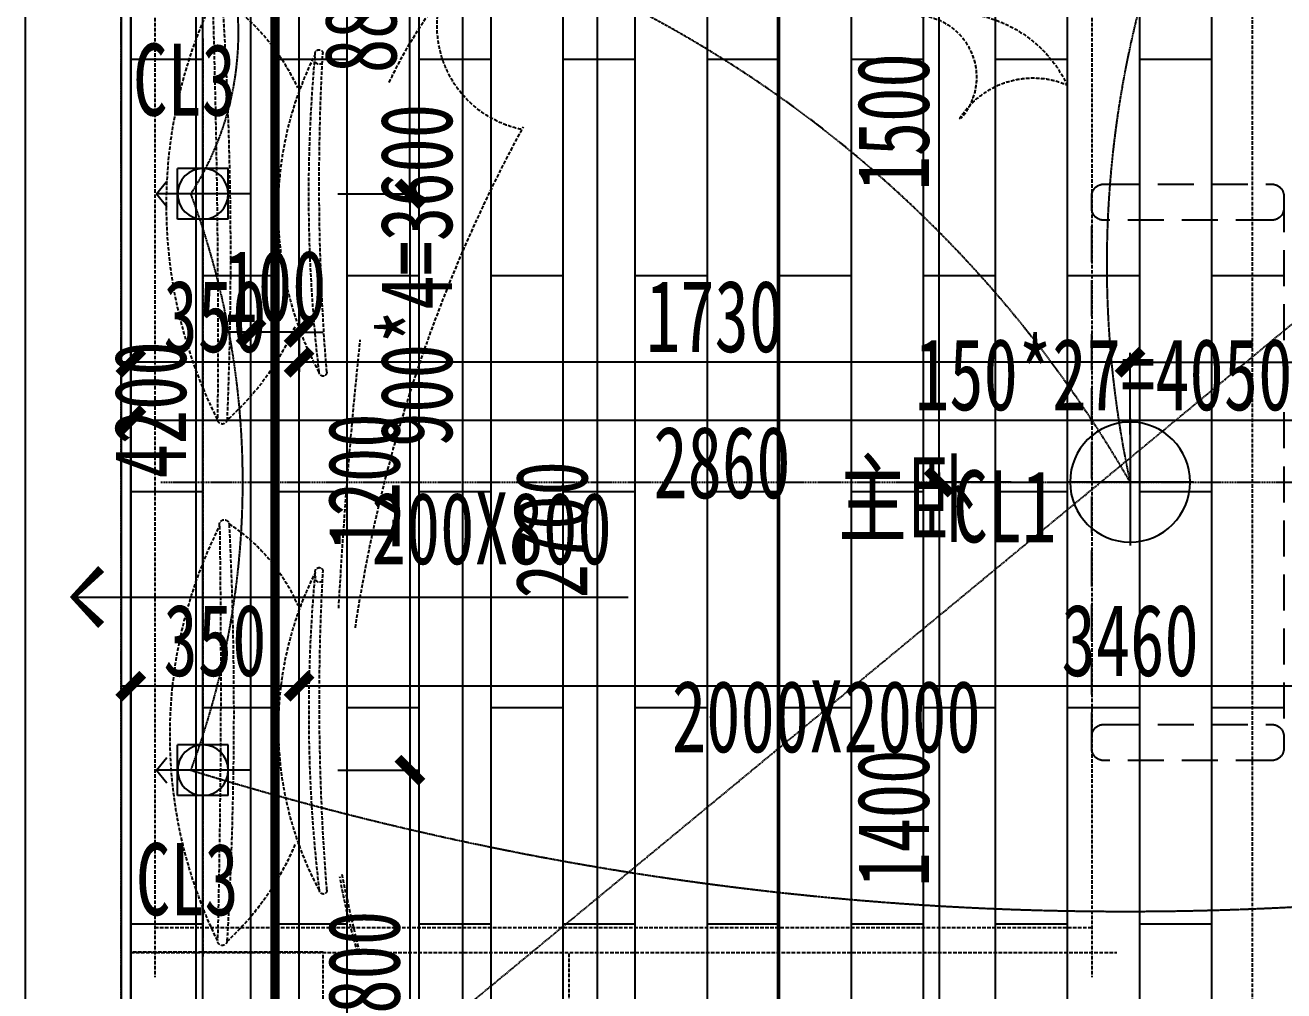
# Model space of a CAD drawing. Extents: x -255202 to 66368, y -6372500 to 603.
# Drawn here: x 58345 to 60965, y -3264197 to -3262186 of the extents above; entities that cross this region are included whole.
import ezdxf

# ---------------------------------------------------------------- set-up
doc = ezdxf.new("R2010")
doc.units = 0
doc.header["$LTSCALE"] = 10
doc.header["$MEASUREMENT"] = 0
for name, pattern in [('$0$DASH', [0.35, 0.25, -0.1]), ('__DASH', [0.35, 0.25, -0.1]), ('CONTINOUS', [0]), ('DASH', [0.35, 0.25, -0.1]), ('DOTE', [2.42, 2, -0.2, 0.02, -0.2]), ('HIDDEN', [0.375, 0.25, -0.125]), ('PHANTOM2', [31.75, 15.875, -3.175, 3.175, -3.175, 3.175, -3.175])]:
    doc.linetypes.add(name, pattern=pattern)
for name, color, linetype in [('A-TEXT（房间空间名称）', 67, 'Continuous'), ('A-WALL（砌体墙）', 7, 'Continuous'), ('A-墙体完成面', 15, 'Continuous'), ('D-地面材料', 250, 'Continuous'), ('DIM-地面材质放线', 149, 'Continuous'), ('DIM-插座定位', 146, 'Continuous'), ('DIM-灯具定位', 149, 'Continuous'), ('DIM_LEAD', 3, 'Continuous'), ('E-开关示意', 34, 'Continuous'), ('G-BEAM', 4, 'DASH'), ('G-BEAM_CON', 4, 'Continuous'), ('J-平面活动家具', 33, 'HIDDEN'), ('T-天花造型', 45, 'Continuous'), ('T-灯具_灯带', 13, 'Continuous'), ('T-灯具、灯带', 13, 'Continuous'), ('W-文字', 67, 'Continuous'), ('墙体定位图', 7, 'Continuous'), ('天花布置图', 7, 'Continuous')]:
    doc.layers.add(name, color=color, linetype=linetype)
doc.styles.add('arch', font='romans.shx', dxfattribs={"width": 0.75})
doc.styles.add('样式222', font='', dxfattribs={"width": 0.7})
doc.styles.add('细黑体', font='', dxfattribs={"width": 0.7})
doc.styles.get('样式222').set_extended_font_data('STXihei')
doc.styles.get('细黑体').set_extended_font_data('STXihei')
doc.dimstyles.new('DK-50', dxfattribs={"dimscale": 50, "dimtxt": 3, "dimasz": 1, "dimexe": 0.4, "dimexo": 0.4, "dimgap": 0.4, "dimtad": 1, "dimtoh": 1, "dimdec": 0, "dimrnd": 5, "dimdsep": 46, "dimtxsty": '样式222', "dimblk": 'ARCHTICK', "dimcen": 3, "dimdle": 0.4, "dimclrd": 149, "dimclre": 149, "dimclrt": 149, "dimadec": 0, "dimazin": 0, "dimtfac": 1, "dimtdec": 0, "dimtix": 1, "dimtmove": 2, "dimatfit": 3, "dimldrblk": 'ARCHTICK', "dimfxl": 3, "dimfxlon": 1, "dimtvp": 1, "dimtolj": 1, "dimtzin": 0, "dimarcsym": 0})
doc.dimstyles.new('TC-DIM', dxfattribs={"dimscale": 0, "dimtxt": 2.5, "dimasz": 1.2, "dimexe": 1.2, "dimexo": 0, "dimgap": 0.5, "dimtad": 1, "dimdec": 0, "dimlfac": -1, "dimzin": 9, "dimdsep": 46, "dimtxsty": 'arch', "dimblk1": 'ARCHTICK', "dimblk2": 'ARCHTICK', "dimsah": 1, "dimcen": 2, "dimdle": 1.2, "dimclrd": 67, "dimclre": 67, "dimclrt": 67, "dimadec": 0, "dimazin": 0, "dimtfac": 1, "dimtdec": 0, "dimtmove": 0, "dimatfit": 3, "dimldrblk": 'ARCHTICK', "dimfxl": 8, "dimtolj": 1, "dimtzin": 0, "dimarcsym": 0})

# ---------------------------------------------------------------- blocks, each defined once
blk = doc.blocks.new('_ArchTick')
at = {"color": 0, "linetype": 'ByBlock', "const_width": 0.4}
blk.add_lwpolyline([(-0.5, -0.5), (0.5, 0.5)], dxfattribs=at)
blk = doc.blocks.new('*D123')
at = {"layer": 'Defpoints', "color": 0, "transparency": 16777216}
for p in [(59205.1, -3261886), (59536.7, -3261886), (58679.1, -3264587)]:
    blk.add_point(p, dxfattribs=at)
at = {"layer": 'DIM-插座定位', "color": 149, "lineweight": -2, "transparency": 16777216}
for p, q in [((59536.7, -3264607), (59536.7, -3261866)), ((59386.7, -3261886), (59556.7, -3261886)), ((59386.7, -3264587), (59556.7, -3264587))]:
    blk.add_line(p, q, dxfattribs=at)
at = {"layer": 'DIM-插座定位', "color": 149, "lineweight": -2, "transparency": 16777216, "xscale": 50, "yscale": 50, "zscale": 50}
for p, rotation in [((59536.7, -3261886), 90), ((59536.7, -3264587), 270)]:
    blk.add_blockref('_ArchTick', p, dxfattribs=dict(at, rotation=rotation))
at = {"layer": 'DIM-插座定位', "color": 149, "transparency": 16777216, "insert": (59441.7, -3263236.5), "char_height": 150, "attachment_point": 5, "rotation": 90, "style": '样式222'}
blk.add_mtext('\\A1;2700', dxfattribs=at)
blk = doc.blocks.new('A$C7A0215CA')
at = {"layer": 'T-灯具_灯带', "color": 8, "ltscale": 0.005}
for p, q in [((2.2, 4.4), (2.2, 0)), ((0, 2.2), (4.4, 2.2))]:
    blk.add_line(p, q, dxfattribs=at)
at = {"layer": 'T-灯具_灯带', "color": 13, "linetype": 'ByBlock'}
blk.add_circle((2.2, 2.2), 2.083, dxfattribs=at)
blk = doc.blocks.new('A$C4A53062E')
at = {"layer": 'T-灯具、灯带', "color": 8, "ltscale": 0.005}
for p, q in [((96.8, 193.6), (96.8, 0)), ((193.6, 96.8), (171.6, 123.2)), ((0, 96.8), (193.6, 96.8)), ((193.6, 96.8), (171.6, 70.4))]:
    blk.add_line(p, q, dxfattribs=at)
at = {"layer": 'T-灯具、灯带', "color": 13, "linetype": 'ByBlock'}
for p, q in [((44, 149.6), (149.6, 149.6)), ((44, 44), (44, 149.6)), ((149.6, 44), (149.6, 149.6)), ((44, 44), (149.6, 44))]:
    blk.add_line(p, q, dxfattribs=at)
at = {"layer": 'T-灯具、灯带', "color": 13}
blk.add_circle((96.8, 96.8), 52.8, dxfattribs=at)
blk = doc.blocks.new('*D203')
at = {"layer": 'Defpoints', "color": 0, "linetype": 'ByBlock', "transparency": 16777216}
for p in [(60247.5, -3261637.2), (60513.8, -3261637.2), (60513.8, -3263137.2)]:
    blk.add_point(p, dxfattribs=at)
at = {"layer": 'DIM-灯具定位', "color": 149, "linetype": 'ByBlock', "lineweight": -2, "transparency": 16777216}
for p, q in [((60397.5, -3261637.2), (60227.5, -3261637.2)), ((60247.5, -3263157.2), (60247.5, -3261617.2)), ((60397.5, -3263137.2), (60227.5, -3263137.2))]:
    blk.add_line(p, q, dxfattribs=at)
at = {"layer": 'DIM-灯具定位', "color": 149, "linetype": 'ByBlock', "lineweight": -2, "transparency": 16777216, "xscale": 50, "yscale": 50, "zscale": 50}
for p, rotation in [((60247.5, -3261637.2), 90), ((60247.5, -3263137.2), 270)]:
    blk.add_blockref('_ArchTick', p, dxfattribs=dict(at, rotation=rotation))
at = {"layer": 'DIM-灯具定位', "color": 149, "linetype": 'ByBlock', "transparency": 16777216, "insert": (60152.5, -3262387.2), "char_height": 150, "attachment_point": 5, "rotation": 90, "style": '样式222'}
blk.add_mtext('\\A1;1500', dxfattribs=at)
blk = doc.blocks.new('*D204')
at = {"layer": 'Defpoints', "color": 0, "linetype": 'ByBlock', "transparency": 16777216}
for p in [(60513.8, -3263137.2), (60247.5, -3264537), (60513.8, -3264537)]:
    blk.add_point(p, dxfattribs=at)
at = {"layer": 'DIM-灯具定位', "color": 149, "linetype": 'ByBlock', "lineweight": -2, "transparency": 16777216}
for p, q in [((60247.5, -3263117.2), (60247.5, -3264557)), ((60397.5, -3263137.2), (60227.5, -3263137.2)), ((60397.5, -3264537), (60227.5, -3264537))]:
    blk.add_line(p, q, dxfattribs=at)
at = {"layer": 'DIM-灯具定位', "color": 149, "linetype": 'ByBlock', "lineweight": -2, "transparency": 16777216, "xscale": 50, "yscale": 50, "zscale": 50}
for p, rotation in [((60247.5, -3263137.2), 90), ((60247.5, -3264537), 270)]:
    blk.add_blockref('_ArchTick', p, dxfattribs=dict(at, rotation=rotation))
at = {"layer": 'DIM-灯具定位', "color": 149, "linetype": 'ByBlock', "transparency": 16777216, "insert": (60152.5, -3263837.1), "char_height": 150, "attachment_point": 5, "rotation": 90, "style": '样式222'}
blk.add_mtext('\\A1;1400', dxfattribs=at)
blk = doc.blocks.new('*D205')
at = {"layer": 'Defpoints', "color": 0, "linetype": 'ByBlock', "transparency": 16777216}
for p in [(58915.1, -3262766.3), (58915.1, -3262887.9), (60645.1, -3263215.9)]:
    blk.add_point(p, dxfattribs=at)
at = {"layer": 'DIM-灯具定位', "color": 149, "linetype": 'ByBlock', "lineweight": -2, "transparency": 16777216}
for p, q in [((58915.1, -3262786.3), (58915.1, -3262907.9)), ((60645.1, -3263037.9), (60645.1, -3262867.9)), ((60665.1, -3262887.9), (58895.1, -3262887.9))]:
    blk.add_line(p, q, dxfattribs=at)
at = {"layer": 'DIM-灯具定位', "color": 149, "linetype": 'ByBlock', "lineweight": -2, "transparency": 16777216, "xscale": 50, "yscale": 50, "zscale": 50, "rotation": 180}
blk.add_blockref('_ArchTick', (58915.1, -3262887.9), dxfattribs=at)
at = {"layer": 'DIM-灯具定位', "color": 149, "linetype": 'ByBlock', "lineweight": -2, "transparency": 16777216, "xscale": 50, "yscale": 50, "zscale": 50}
blk.add_blockref('_ArchTick', (60645.1, -3262887.9), dxfattribs=at)
at = {"layer": 'DIM-灯具定位', "color": 149, "linetype": 'ByBlock', "transparency": 16777216, "insert": (59780.1, -3262792.9), "char_height": 150, "attachment_point": 5, "style": '样式222'}
blk.add_mtext('\\A1;1730', dxfattribs=at)
blk = doc.blocks.new('*D206')
at = {"layer": 'Defpoints', "color": 0, "linetype": 'ByBlock', "transparency": 16777216}
for p in [(62375.1, -3262736.3), (62375.1, -3262887.9), (60645.1, -3263215.9)]:
    blk.add_point(p, dxfattribs=at)
at = {"layer": 'DIM-灯具定位', "color": 149, "linetype": 'ByBlock', "lineweight": -2, "transparency": 16777216}
for p, q in [((62375.1, -3262756.3), (62375.1, -3262907.9)), ((60645.1, -3263037.9), (60645.1, -3262867.9)), ((60625.1, -3262887.9), (62395.1, -3262887.9))]:
    blk.add_line(p, q, dxfattribs=at)
at = {"layer": 'DIM-灯具定位', "color": 149, "linetype": 'ByBlock', "lineweight": -2, "transparency": 16777216, "xscale": 50, "yscale": 50, "zscale": 50, "rotation": 180}
blk.add_blockref('_ArchTick', (60645.1, -3262887.9), dxfattribs=at)
at = {"layer": 'DIM-灯具定位', "color": 149, "linetype": 'ByBlock', "lineweight": -2, "transparency": 16777216, "xscale": 50, "yscale": 50, "zscale": 50}
blk.add_blockref('_ArchTick', (62375.1, -3262887.9), dxfattribs=at)
at = {"layer": 'DIM-灯具定位', "color": 149, "linetype": 'ByBlock', "transparency": 16777216, "insert": (61510.1, -3262792.9), "char_height": 150, "attachment_point": 5, "style": '样式222'}
blk.add_mtext('\\A1;1730', dxfattribs=at)
blk = doc.blocks.new('A$C7FDA3466')
at = {"layer": 'J-平面活动家具', "linetype": '$0$DASH', "ltscale": 3}
for p, q in [((47.6, 2866.9), (47.6, 262.1)), ((381.8, 2651.3), (381.8, 548.7)), ((2331.8, 2651.3), (2331.8, 548.7)), ((433.1, 2600), (433.1, 548.7)), ((2381.8, 2600), (2381.8, 600)), ((381.8, 651.3), (2331.8, 651.3)), ((2381.8, 600), (329.7, 600)), ((1469.4, 286.2), (1469.4, 600))]:
    blk.add_line(p, q, dxfattribs=at)
blk.add_lwpolyline([(2381.8, 0), (1981.8, 0), (1981.8, 601), (2381.8, 601)], close=True, dxfattribs=at)
for centre, radius, start, end in [((1523.9, 2530), 220.5, 281.8739, 18.9016), ((896, 1958.9), 1050.9, 25.5372, 37.6914), ((2445.5, 2212.4), 451.8, 124.1387, 155.3431), ((10425.5, 2051.5), 8250.9, 176.28482, 182.36832), ((24920.4, 1878.4), 22719.6, 178.22481, 180.42324), ((1316, 2156.9), 991.6, 333.2493, 25.3987), ((670.3, 2294.6), 262.4, 75.5525, 154.6983), ((751.3, 2422.7), 129.7, 103.5613, 221.455), ((-2934.5, 2201.4), 4924.2, 355.4227, 3.1567), ((1990.3, 2471.9), 8.11, 342.0618, 175.082), ((-1179.1, 2178.4), 3190.4, 353.3407, 5.2331), ((1357.9, 2146.8), 716.9, 331.8317, 26.742), ((1990.1, 2457.4), 7.9, 209.4636, 31.0325), ((503.6, 2241.1), 180.1, 31.7311, 113.0467), ((-1229.4, 802.1), 3179.5, 8.5782, 28.5042), ((2543.6, 2119.6), 547.5, 203.2843, 228.3337), ((-9555.6, 673.4), 11522.8, 3.20167, 5.98969), ((1981.9, 1808.3), 7.9, 179.1035, 0.6724), ((2191.5, 1710.4), 9.88, 179.1035, 0.6724), ((2187.4, 1491.3), 10.1, 342.0618, 175.082), ((2382.6, 1174.8), 378.2, 122.8738, 157.0023), ((10261.1, 1099.2), 8093.3, 177.21658, 183.35904), ((24478.2, 1169.2), 22283.4, 179.17972, 181.39956), ((1326.7, 1052.1), 973.5, 333.9698, 26.6095), ((-2934.9, 1123), 4924.2, 355.4227, 3.1567), ((1989.9, 1393.5), 8.11, 342.0618, 175.082), ((-1179.5, 1100), 3190.4, 353.3407, 5.2331), ((1357.4, 1068.4), 716.9, 331.8317, 26.742), ((1989.7, 1379), 7.9, 209.4636, 31.0325), ((2571.7, 1046.9), 575.9, 202.6837, 227.1044), ((-1355.4, 1428.1), 3363.9, 345.7743, 348.6063), ((250.8, 1072.8), 1725.1, 344.1436, 349.4796), ((1981.5, 729.9), 7.9, 179.1035, 0.6724), ((2191.5, 624.8), 9.88, 179.1035, 0.6724)]:
    blk.add_arc(centre, radius, start, end, dxfattribs=at)
blk = doc.blocks.new('A$C46EB32C2')
at = {"layer": 'J-平面活动家具', "ltscale": 30}
blk.add_lwpolyline([(1200, 375, 0.414214), (1175, 400), (25, 400, 0.414214), (0, 375), (0, 25, 0.414214), (25, 0), (1175, 0, 0.414214), (1200, 25)], format="xyb", close=True, dxfattribs=at)
for points in [[(50, 0, 0.414214), (75, 25), (75, 375, 0.414214), (50, 400)], [(1150, 400, 0.414214), (1125, 375), (1125, 25, 0.414214), (1150, 0)]]:
    blk.add_lwpolyline(points, format="xyb", dxfattribs=at)
blk = doc.blocks.new('z')
at = {"color": 67}
blk.add_line((0, 0), (-1, 0), dxfattribs=at)
blk.add_lwpolyline([(-0.972, 0.974, 0.299, 0.174, 0), (0, 0, 0.174, 0.299, 0), (-0.972, -0.974, 0.299, 0.299, 0)], format="xyseb", dxfattribs=at)
blk = doc.blocks.new('*D362')
at = {"layer": 'Defpoints', "color": 0, "transparency": 16777216}
for p in [(58565.1, -3262766.3), (58915.1, -3262766.3), (58565.1, -3262887.9)]:
    blk.add_point(p, dxfattribs=at)
at = {"layer": 'DIM-灯具定位', "color": 149, "lineweight": -2, "transparency": 16777216}
for p, q in [((58565.1, -3262786.3), (58565.1, -3262907.9)), ((58915.1, -3262786.3), (58915.1, -3262907.9)), ((58935.1, -3262887.9), (58545.1, -3262887.9))]:
    blk.add_line(p, q, dxfattribs=at)
at = {"layer": 'DIM-灯具定位', "color": 149, "lineweight": -2, "transparency": 16777216, "xscale": 50, "yscale": 50, "zscale": 50, "rotation": 180}
blk.add_blockref('_ArchTick', (58565.1, -3262887.9), dxfattribs=at)
at = {"layer": 'DIM-灯具定位', "color": 149, "lineweight": -2, "transparency": 16777216, "xscale": 50, "yscale": 50, "zscale": 50}
blk.add_blockref('_ArchTick', (58915.1, -3262887.9), dxfattribs=at)
at = {"layer": 'DIM-灯具定位', "color": 149, "transparency": 16777216, "insert": (58740.1, -3262792.9), "char_height": 150, "attachment_point": 5, "style": '样式222'}
blk.add_mtext('\\A1;350', dxfattribs=at)
blk = doc.blocks.new('*D411')
at = {"layer": 'Defpoints', "color": 0, "linetype": 'ByBlock', "transparency": 16777216}
for p in [(58911.3, -3262537.2), (58911.3, -3263737.2), (59145.9, -3263737.2)]:
    blk.add_point(p, dxfattribs=at)
at = {"layer": 'DIM-灯具定位', "color": 149, "linetype": 'ByBlock', "lineweight": -2, "transparency": 16777216}
for p, q in [((59145.9, -3262517.2), (59145.9, -3263757.2)), ((58995.9, -3262537.2), (59165.9, -3262537.2)), ((58995.9, -3263737.2), (59165.9, -3263737.2))]:
    blk.add_line(p, q, dxfattribs=at)
at = {"layer": 'DIM-灯具定位', "color": 149, "linetype": 'ByBlock', "lineweight": -2, "transparency": 16777216, "xscale": 50, "yscale": 50, "zscale": 50}
for p, rotation in [((59145.9, -3262537.2), 90), ((59145.9, -3263737.2), 270)]:
    blk.add_blockref('_ArchTick', p, dxfattribs=dict(at, rotation=rotation))
at = {"layer": 'DIM-灯具定位', "color": 149, "linetype": 'ByBlock', "transparency": 16777216, "insert": (59050.9, -3263137.2), "char_height": 150, "attachment_point": 5, "rotation": 90, "style": '样式222'}
blk.add_mtext('\\A1;1200', dxfattribs=at)
blk = doc.blocks.new('*D412')
at = {"layer": 'Defpoints', "color": 0, "linetype": 'ByBlock', "transparency": 16777216}
for p in [(58911.3, -3263737.2), (59035, -3264537), (59145.9, -3264537)]:
    blk.add_point(p, dxfattribs=at)
at = {"layer": 'DIM-灯具定位', "color": 149, "linetype": 'ByBlock', "lineweight": -2, "transparency": 16777216}
for p, q in [((59145.9, -3263717.2), (59145.9, -3264557)), ((58995.9, -3263737.2), (59165.9, -3263737.2)), ((59055, -3264537), (59165.9, -3264537))]:
    blk.add_line(p, q, dxfattribs=at)
at = {"layer": 'DIM-灯具定位', "color": 149, "linetype": 'ByBlock', "lineweight": -2, "transparency": 16777216, "xscale": 50, "yscale": 50, "zscale": 50}
for p, rotation in [((59145.9, -3263737.2), 90), ((59145.9, -3264537), 270)]:
    blk.add_blockref('_ArchTick', p, dxfattribs=dict(at, rotation=rotation))
at = {"layer": 'DIM-灯具定位', "color": 149, "linetype": 'ByBlock', "transparency": 16777216, "insert": (59050.9, -3264137.1), "char_height": 150, "attachment_point": 5, "rotation": 90, "style": '样式222'}
blk.add_mtext('\\A1;800', dxfattribs=at)
blk = doc.blocks.new('*D413')
at = {"layer": 'Defpoints', "color": 0, "linetype": 'ByBlock', "transparency": 16777216}
for p in [(59035, -3261657.2), (59145.9, -3261657.2), (58911.3, -3262537.2)]:
    blk.add_point(p, dxfattribs=at)
at = {"layer": 'DIM-灯具定位', "color": 149, "linetype": 'ByBlock', "lineweight": -2, "transparency": 16777216}
for p, q in [((59145.9, -3262557.2), (59145.9, -3261637.2)), ((59055, -3261657.2), (59165.9, -3261657.2)), ((58995.9, -3262537.2), (59165.9, -3262537.2))]:
    blk.add_line(p, q, dxfattribs=at)
at = {"layer": 'DIM-灯具定位', "color": 149, "linetype": 'ByBlock', "lineweight": -2, "transparency": 16777216, "xscale": 50, "yscale": 50, "zscale": 50}
for p, rotation in [((59145.9, -3261657.2), 90), ((59145.9, -3262537.2), 270)]:
    blk.add_blockref('_ArchTick', p, dxfattribs=dict(at, rotation=rotation))
at = {"layer": 'DIM-灯具定位', "color": 149, "linetype": 'ByBlock', "transparency": 16777216, "insert": (59044, -3262178.5), "char_height": 150, "attachment_point": 5, "rotation": 90, "style": '样式222'}
blk.add_mtext('\\A1;880', dxfattribs=at)
blk = doc.blocks.new('*D525')
at = {"layer": 'Defpoints', "color": 0, "transparency": 16777216}
for p in [(58565.1, -3262911), (62615.1, -3262911), (58565.1, -3263009)]:
    blk.add_point(p, dxfattribs=at)
at = {"layer": 'DIM-地面材质放线', "color": 149, "lineweight": -2, "transparency": 16777216}
for p, q in [((58565.1, -3262931), (58565.1, -3263029)), ((62615.1, -3262931), (62615.1, -3263029)), ((62635.1, -3263009), (58545.1, -3263009))]:
    blk.add_line(p, q, dxfattribs=at)
at = {"layer": 'DIM-地面材质放线', "color": 149, "lineweight": -2, "transparency": 16777216, "xscale": 50, "yscale": 50, "zscale": 50, "rotation": 180}
blk.add_blockref('_ArchTick', (58565.1, -3263009), dxfattribs=at)
at = {"layer": 'DIM-地面材质放线', "color": 149, "lineweight": -2, "transparency": 16777216, "xscale": 50, "yscale": 50, "zscale": 50}
blk.add_blockref('_ArchTick', (62615.1, -3263009), dxfattribs=at)
at = {"layer": 'DIM-地面材质放线', "color": 149, "transparency": 16777216, "insert": (60590.1, -3262914), "char_height": 150, "attachment_point": 5, "style": '样式222'}
blk.add_mtext('\\A1;150*27=4050', dxfattribs=at)
blk = doc.blocks.new('*D527')
at = {"layer": 'Defpoints', "color": 0, "transparency": 16777216}
for p in [(59502.1, -3260907.1), (59255.1, -3264506.9), (59502.1, -3264506.9)]:
    blk.add_point(p, dxfattribs=at)
at = {"layer": 'DIM-地面材质放线', "color": 149, "lineweight": -2, "transparency": 16777216}
for p, q in [((59255.1, -3260887.1), (59255.1, -3264526.9)), ((59405.1, -3260907.1), (59235.1, -3260907.1)), ((59405.1, -3264506.9), (59235.1, -3264506.9))]:
    blk.add_line(p, q, dxfattribs=at)
at = {"layer": 'DIM-地面材质放线', "color": 149, "lineweight": -2, "transparency": 16777216, "xscale": 50, "yscale": 50, "zscale": 50}
for p, rotation in [((59255.1, -3260907.1), 90), ((59255.1, -3264506.9), 270)]:
    blk.add_blockref('_ArchTick', p, dxfattribs=dict(at, rotation=rotation))
at = {"layer": 'DIM-地面材质放线', "color": 149, "transparency": 16777216, "insert": (59160.1, -3262707), "char_height": 150, "attachment_point": 5, "rotation": 90, "style": '样式222'}
blk.add_mtext('\\A1;900*4=3600', dxfattribs=at)
blk = doc.blocks.new('*D685')
at = {"layer": 'Defpoints', "color": 0, "transparency": 16777216}
for p in [(59145.1, 0), (59145.1, 0), (62145.1, -3265087)]:
    blk.add_point(p, dxfattribs=at)
at = {"layer": '墙体定位图', "color": 149, "lineweight": -2, "transparency": 16777216}
for p, q in [((62165.1, 0), (59125.1, 0)), ((59145.1, 0), (59145.1, 20)), ((62145.1, -150), (62145.1, 20))]:
    blk.add_line(p, q, dxfattribs=at)
at = {"layer": '墙体定位图', "color": 149, "lineweight": -2, "transparency": 16777216, "xscale": 50, "yscale": 50, "zscale": 50, "rotation": 180}
blk.add_blockref('_ArchTick', (59145.1, 0), dxfattribs=at)
at = {"layer": '墙体定位图', "color": 149, "lineweight": -2, "transparency": 16777216, "xscale": 50, "yscale": 50, "zscale": 50}
blk.add_blockref('_ArchTick', (62145.1, 0), dxfattribs=at)
at = {"layer": '墙体定位图', "color": 149, "transparency": 16777216, "insert": (60645.1, 95), "char_height": 150, "attachment_point": 5, "style": '样式222'}
blk.add_mtext('\\A1;3000', dxfattribs=at)
blk = doc.blocks.new('*D686')
at = {"layer": 'Defpoints', "color": 0, "transparency": 16777216}
for p in [(58545.1, 0), (59145.1, 0), (58545.1, -3265087)]:
    blk.add_point(p, dxfattribs=at)
at = {"layer": '墙体定位图', "color": 149, "lineweight": -2, "transparency": 16777216}
for p, q in [((59165.1, 0), (58525.1, 0)), ((58545.1, -150), (58545.1, 20)), ((59145.1, 0), (59145.1, 20))]:
    blk.add_line(p, q, dxfattribs=at)
at = {"layer": '墙体定位图', "color": 149, "lineweight": -2, "transparency": 16777216, "xscale": 50, "yscale": 50, "zscale": 50, "rotation": 180}
blk.add_blockref('_ArchTick', (58545.1, 0), dxfattribs=at)
at = {"layer": '墙体定位图', "color": 149, "lineweight": -2, "transparency": 16777216, "xscale": 50, "yscale": 50, "zscale": 50}
blk.add_blockref('_ArchTick', (59145.1, 0), dxfattribs=at)
at = {"layer": '墙体定位图', "color": 149, "transparency": 16777216, "insert": (58845.1, 95), "char_height": 150, "attachment_point": 5, "style": '样式222'}
blk.add_mtext('\\A1;600', dxfattribs=at)
blk = doc.blocks.new('*D687')
at = {"layer": 'Defpoints', "color": 0, "transparency": 16777216}
for p in [(58545.1, -3260887), (58701.2, -3260887), (58545.1, -3265087)]:
    blk.add_point(p, dxfattribs=at)
at = {"layer": '墙体定位图', "color": 149, "lineweight": -2, "transparency": 16777216}
for p, q in [((58701.2, -3265107), (58701.2, -3260867)), ((58565.1, -3260887), (58721.2, -3260887)), ((58565.1, -3265087), (58721.2, -3265087))]:
    blk.add_line(p, q, dxfattribs=at)
at = {"layer": '墙体定位图', "color": 149, "lineweight": -2, "transparency": 16777216, "xscale": 50, "yscale": 50, "zscale": 50}
for p, rotation in [((58701.2, -3260887), 90), ((58701.2, -3265087), 270)]:
    blk.add_blockref('_ArchTick', p, dxfattribs=dict(at, rotation=rotation))
at = {"layer": '墙体定位图', "color": 149, "transparency": 16777216, "insert": (58606.2, -3262987), "char_height": 150, "attachment_point": 5, "rotation": 90, "style": '样式222'}
blk.add_mtext('\\A1;4200', dxfattribs=at)
blk = doc.blocks.new('*D893')
at = {"layer": 'Defpoints', "color": 0, "transparency": 16777216}
for p in [(62375.1, -3263451.1), (58915.1, -3263562.4), (58915.1, -3263562.4)]:
    blk.add_point(p, dxfattribs=at)
at = {"layer": '天花布置图', "color": 149, "lineweight": -2, "transparency": 16777216}
for p, q in [((62375.1, -3263471.1), (62375.1, -3263582.4)), ((58915.1, -3263562.4), (58915.1, -3263542.4)), ((62395.1, -3263562.4), (58895.1, -3263562.4))]:
    blk.add_line(p, q, dxfattribs=at)
at = {"layer": '天花布置图', "color": 149, "lineweight": -2, "transparency": 16777216, "xscale": 50, "yscale": 50, "zscale": 50, "rotation": 180}
blk.add_blockref('_ArchTick', (58915.1, -3263562.4), dxfattribs=at)
at = {"layer": '天花布置图', "color": 149, "lineweight": -2, "transparency": 16777216, "xscale": 50, "yscale": 50, "zscale": 50}
blk.add_blockref('_ArchTick', (62375.1, -3263562.4), dxfattribs=at)
at = {"layer": '天花布置图', "color": 149, "transparency": 16777216, "insert": (60645.1, -3263467.4), "char_height": 150, "attachment_point": 5, "style": '样式222'}
blk.add_mtext('\\A1;3460', dxfattribs=at)
blk = doc.blocks.new('*D894')
at = {"layer": 'Defpoints', "color": 0, "transparency": 16777216}
for p in [(58565.1, -3263562.4), (58565.1, -3263562.4), (58915.1, -3263562.4)]:
    blk.add_point(p, dxfattribs=at)
at = {"layer": '天花布置图', "color": 149, "lineweight": -2, "transparency": 16777216}
for p, q in [((58915.1, -3263562.4), (58915.1, -3263542.4)), ((58935.1, -3263562.4), (58545.1, -3263562.4)), ((58565.1, -3263562.4), (58565.1, -3263582.4))]:
    blk.add_line(p, q, dxfattribs=at)
at = {"layer": '天花布置图', "color": 149, "lineweight": -2, "transparency": 16777216, "xscale": 50, "yscale": 50, "zscale": 50, "rotation": 180}
blk.add_blockref('_ArchTick', (58565.1, -3263562.4), dxfattribs=at)
at = {"layer": '天花布置图', "color": 149, "lineweight": -2, "transparency": 16777216, "xscale": 50, "yscale": 50, "zscale": 50}
blk.add_blockref('_ArchTick', (58915.1, -3263562.4), dxfattribs=at)
at = {"layer": '天花布置图', "color": 149, "transparency": 16777216, "insert": (58740.1, -3263467.4), "char_height": 150, "attachment_point": 5, "style": '样式222'}
blk.add_mtext('\\A1;350', dxfattribs=at)
blk = doc.blocks.new('*D897')
at = {"layer": 'Defpoints', "color": 0, "transparency": 16777216}
for p in [(59613.1, -3261657.2), (59911.5, -3261657.2), (59783.6, -3264517)]:
    blk.add_point(p, dxfattribs=at)
at = {"layer": '天花布置图', "color": 149, "lineweight": -2, "transparency": 16777216}
for p, q in [((59911.5, -3264537), (59911.5, -3261637.2)), ((59761.5, -3261657.2), (59931.5, -3261657.2)), ((59803.6, -3264517), (59931.5, -3264517))]:
    blk.add_line(p, q, dxfattribs=at)
at = {"layer": '天花布置图', "color": 149, "lineweight": -2, "transparency": 16777216, "xscale": 50, "yscale": 50, "zscale": 50}
for p, rotation in [((59911.5, -3261657.2), 90), ((59911.5, -3264517), 270)]:
    blk.add_blockref('_ArchTick', p, dxfattribs=dict(at, rotation=rotation))
at = {"layer": '天花布置图', "color": 149, "transparency": 16777216, "insert": (59795.4, -3263097.1), "char_height": 150, "attachment_point": 5, "style": '样式222'}
blk.add_mtext('\\A1;2860', dxfattribs=at)
blk = doc.blocks.new('*D987')
at = {"layer": 'Defpoints', "color": 0, "transparency": 16777216}
for p in [(58815.1, -3262825.3), (58815.1, -3262940.1), (58915.1, -3262940.1)]:
    blk.add_point(p, dxfattribs=at)
at = {"layer": '天花布置图', "color": 149, "lineweight": -2, "transparency": 16777216}
for p, q in [((58815.1, -3262920.1), (58815.1, -3262805.3)), ((58915.1, -3262920.1), (58915.1, -3262805.3)), ((58815.1, -3262825.3), (58765.1, -3262825.3)), ((58915.1, -3262825.3), (58815.1, -3262825.3)), ((58915.1, -3262825.3), (58965.1, -3262825.3))]:
    blk.add_line(p, q, dxfattribs=at)
at = {"layer": '天花布置图', "color": 149, "lineweight": -2, "transparency": 16777216, "xscale": 50, "yscale": 50, "zscale": 50}
blk.add_blockref('_ArchTick', (58815.1, -3262825.3), dxfattribs=at)
at = {"layer": '天花布置图', "color": 149, "lineweight": -2, "transparency": 16777216, "xscale": 50, "yscale": 50, "zscale": 50, "rotation": 180}
blk.add_blockref('_ArchTick', (58915.1, -3262825.3), dxfattribs=at)
at = {"layer": '天花布置图', "color": 149, "transparency": 16777216, "insert": (58865.1, -3262730.3), "char_height": 150, "attachment_point": 5, "style": '样式222'}
blk.add_mtext('\\A1;100', dxfattribs=at)
blk = doc.blocks.new('*D994')
at = {"layer": 'Defpoints', "color": 0, "transparency": 16777216}
for p in [(58565.1, -3262116.8), (58565.1, -3262213.7), (58715.1, -3262213.7)]:
    blk.add_point(p, dxfattribs=at)
at = {"layer": 'DIM-灯具定位', "color": 149, "lineweight": -2, "transparency": 16777216}
for p, q in [((58565.1, -3262193.7), (58565.1, -3262096.8)), ((58715.1, -3262193.7), (58715.1, -3262096.8)), ((58735.1, -3262116.8), (58545.1, -3262116.8))]:
    blk.add_line(p, q, dxfattribs=at)
at = {"layer": 'DIM-灯具定位', "color": 149, "lineweight": -2, "transparency": 16777216, "xscale": 50, "yscale": 50, "zscale": 50}
for p, rotation in [((58565.1, -3262116.8), 179.9999999903951), ((58715.1, -3262116.8), 359.999999990395)]:
    blk.add_blockref('_ArchTick', p, dxfattribs=dict(at, rotation=rotation))
at = {"layer": 'DIM-灯具定位', "color": 149, "transparency": 16777216, "insert": (58676.5, -3262020), "char_height": 150, "attachment_point": 5, "rotation": 360, "style": '样式222'}
blk.add_mtext('\\A1;150', dxfattribs=at)
blk = doc.blocks.new('fgdgdgd')
at = {"layer": 'G-BEAM'}
blk.add_line((161852.6, 59224.8), (161852.6, 63414.8), dxfattribs=at)
at = {"layer": 'W-文字', "style": '细黑体', "width": 0.7}
blk.add_text('200X800', height=150, dxfattribs=at).set_placement((162373.5, 61003.6))
at = {"layer": 'W-文字'}
blk.add_leader([(161752.6, 60935.3), (162908, 60935.3)], dimstyle='TC-DIM', override={"dimscale": 50, "dimtad": 0, "dimldrblk": 'z'}, dxfattribs=at)

msp = doc.modelspace()

# ---------------------------------------------------------------- linework, layer by layer
at = {"layer": 'A-WALL（砌体墙）'}
for p, q in [((58345.1, -3260687), (58345.1, -3265287)), ((58345.1, -3260887), (58345.1, -3265087)), ((58545.1, -3260887), (58545.1, -3265087)), ((58545.1, -3260887), (58545.1, -3265287))]:
    msp.add_line(p, q, dxfattribs=at)
at = {"layer": 'A-墙体完成面'}
msp.add_lwpolyline([(61545.1, -3260907.3), (58565.1, -3260906.9), (58565.1, -3265067), (59145.1, -3265067)], dxfattribs=at)
at = {"layer": 'D-地面材料'}
for p, q in [((58565.1, -3262256.9), (58565.1, -3261356.9)), ((58715.1, -3262256.9), (58715.1, -3261356.9)), ((58865.1, -3262256.9), (58865.1, -3261356.9)), ((59015.1, -3262256.9), (59015.1, -3261356.9)), ((59165.1, -3262256.9), (59165.1, -3261356.9)), ((59315.1, -3262256.9), (59315.1, -3261356.9)), ((59465.1, -3262256.9), (59465.1, -3261356.9)), ((59615.1, -3262256.9), (59615.1, -3261356.9)), ((59765.1, -3262256.9), (59765.1, -3261356.9)), ((59915.1, -3262256.9), (59915.1, -3261356.9)), ((60065.1, -3262256.9), (60065.1, -3261356.9)), ((60215.1, -3262256.9), (60215.1, -3261356.9)), ((60365.1, -3262256.9), (60365.1, -3261356.9)), ((60515.1, -3262256.9), (60515.1, -3261356.9)), ((60665.1, -3262256.9), (60665.1, -3261356.9)), ((60815.1, -3262256.9), (60815.1, -3261356.9)), ((58565.1, -3262706.9), (58565.1, -3261806.9)), ((58715.1, -3262706.9), (58715.1, -3261806.9)), ((58865.1, -3262706.9), (58865.1, -3261806.9)), ((59015.1, -3262706.9), (59015.1, -3261806.9)), ((59165.1, -3262706.9), (59165.1, -3261806.9)), ((59315.1, -3262706.9), (59315.1, -3261806.9)), ((59465.1, -3262706.9), (59465.1, -3261806.9)), ((59615.1, -3262706.9), (59615.1, -3261806.9)), ((59765.1, -3262706.9), (59765.1, -3261806.9)), ((59915.1, -3262706.9), (59915.1, -3261806.9)), ((60065.1, -3262706.9), (60065.1, -3261806.9)), ((60215.1, -3262706.9), (60215.1, -3261806.9)), ((60365.1, -3262706.9), (60365.1, -3261806.9)), ((60515.1, -3262706.9), (60515.1, -3261806.9)), ((60665.1, -3262706.9), (60665.1, -3261806.9)), ((60815.1, -3262706.9), (60815.1, -3261806.9)), ((58565.1, -3263156.9), (58565.1, -3262256.9)), ((58565.1, -3262256.9), (58715.1, -3262256.9)), ((58565.1, -3262256.9), (58715.1, -3262256.9)), ((58715.1, -3263156.9), (58715.1, -3262256.9)), ((58865.1, -3263156.9), (58865.1, -3262256.9)), ((58865.1, -3262256.9), (59015.1, -3262256.9)), ((58865.1, -3262256.9), (59015.1, -3262256.9)), ((59015.1, -3263156.9), (59015.1, -3262256.9)), ((59165.1, -3263156.9), (59165.1, -3262256.9)), ((59165.1, -3262256.9), (59315.1, -3262256.9)), ((59165.1, -3262256.9), (59315.1, -3262256.9)), ((59315.1, -3263156.9), (59315.1, -3262256.9)), ((59465.1, -3263156.9), (59465.1, -3262256.9)), ((59465.1, -3262256.9), (59615.1, -3262256.9)), ((59465.1, -3262256.9), (59615.1, -3262256.9)), ((59615.1, -3263156.9), (59615.1, -3262256.9)), ((59765.1, -3263156.9), (59765.1, -3262256.9)), ((59765.1, -3262256.9), (59915.1, -3262256.9)), ((59765.1, -3262256.9), (59915.1, -3262256.9)), ((59915.1, -3263156.9), (59915.1, -3262256.9)), ((60065.1, -3263156.9), (60065.1, -3262256.9)), ((60065.1, -3262256.9), (60215.1, -3262256.9)), ((60065.1, -3262256.9), (60215.1, -3262256.9)), ((60215.1, -3263156.9), (60215.1, -3262256.9)), ((60365.1, -3263156.9), (60365.1, -3262256.9)), ((60365.1, -3262256.9), (60515.1, -3262256.9)), ((60365.1, -3262256.9), (60515.1, -3262256.9)), ((60515.1, -3263156.9), (60515.1, -3262256.9)), ((60665.1, -3263156.9), (60665.1, -3262256.9)), ((60665.1, -3262256.9), (60815.1, -3262256.9)), ((60665.1, -3262256.9), (60815.1, -3262256.9)), ((60815.1, -3263156.9), (60815.1, -3262256.9)), ((58565.1, -3263606.9), (58565.1, -3262706.9)), ((58565.1, -3262706.9), (58565.1, -3262706.9)), ((58565.1, -3262706.9), (58565.1, -3262706.9)), ((58715.1, -3263606.9), (58715.1, -3262706.9)), ((58715.1, -3262706.9), (58865.1, -3262706.9)), ((58715.1, -3262706.9), (58865.1, -3262706.9)), ((58865.1, -3263606.9), (58865.1, -3262706.9)), ((59015.1, -3263606.9), (59015.1, -3262706.9)), ((59015.1, -3262706.9), (59165.1, -3262706.9)), ((59015.1, -3262706.9), (59165.1, -3262706.9)), ((59165.1, -3263606.9), (59165.1, -3262706.9)), ((59315.1, -3263606.9), (59315.1, -3262706.9)), ((59315.1, -3262706.9), (59465.1, -3262706.9)), ((59315.1, -3262706.9), (59465.1, -3262706.9)), ((59465.1, -3263606.9), (59465.1, -3262706.9)), ((59615.1, -3263606.9), (59615.1, -3262706.9)), ((59615.1, -3262706.9), (59765.1, -3262706.9)), ((59615.1, -3262706.9), (59765.1, -3262706.9)), ((59765.1, -3263606.9), (59765.1, -3262706.9)), ((59915.1, -3263606.9), (59915.1, -3262706.9)), ((59915.1, -3262706.9), (60065.1, -3262706.9)), ((59915.1, -3262706.9), (60065.1, -3262706.9)), ((60065.1, -3263606.9), (60065.1, -3262706.9)), ((60215.1, -3263606.9), (60215.1, -3262706.9)), ((60215.1, -3262706.9), (60365.1, -3262706.9)), ((60215.1, -3262706.9), (60365.1, -3262706.9)), ((60365.1, -3263606.9), (60365.1, -3262706.9)), ((60515.1, -3263606.9), (60515.1, -3262706.9)), ((60515.1, -3262706.9), (60665.1, -3262706.9)), ((60515.1, -3262706.9), (60665.1, -3262706.9)), ((60665.1, -3263606.9), (60665.1, -3262706.9)), ((60815.1, -3263606.9), (60815.1, -3262706.9)), ((60815.1, -3262706.9), (60965.1, -3262706.9)), ((60815.1, -3262706.9), (60965.1, -3262706.9)), ((58565.1, -3263156.9), (58715.1, -3263156.9)), ((58565.1, -3264056.9), (58565.1, -3263156.9)), ((58565.1, -3263156.9), (58715.1, -3263156.9)), ((58715.1, -3264056.9), (58715.1, -3263156.9)), ((58865.1, -3263156.9), (59015.1, -3263156.9)), ((58865.1, -3264056.9), (58865.1, -3263156.9)), ((58865.1, -3263156.9), (59015.1, -3263156.9)), ((59015.1, -3264056.9), (59015.1, -3263156.9)), ((59165.1, -3263156.9), (59315.1, -3263156.9)), ((59165.1, -3264056.9), (59165.1, -3263156.9)), ((59165.1, -3263156.9), (59315.1, -3263156.9)), ((59315.1, -3264056.9), (59315.1, -3263156.9)), ((59465.1, -3263156.9), (59615.1, -3263156.9)), ((59465.1, -3264056.9), (59465.1, -3263156.9)), ((59465.1, -3263156.9), (59615.1, -3263156.9)), ((59615.1, -3264056.9), (59615.1, -3263156.9)), ((59765.1, -3263156.9), (59915.1, -3263156.9)), ((59765.1, -3264056.9), (59765.1, -3263156.9)), ((59765.1, -3263156.9), (59915.1, -3263156.9)), ((59915.1, -3264056.9), (59915.1, -3263156.9)), ((60065.1, -3263156.9), (60215.1, -3263156.9)), ((60065.1, -3264056.9), (60065.1, -3263156.9)), ((60065.1, -3263156.9), (60215.1, -3263156.9)), ((60215.1, -3264056.9), (60215.1, -3263156.9)), ((60365.1, -3263156.9), (60515.1, -3263156.9)), ((60365.1, -3264056.9), (60365.1, -3263156.9)), ((60365.1, -3263156.9), (60515.1, -3263156.9)), ((60515.1, -3264056.9), (60515.1, -3263156.9)), ((60665.1, -3263156.9), (60815.1, -3263156.9)), ((60665.1, -3264056.9), (60665.1, -3263156.9)), ((60665.1, -3263156.9), (60815.1, -3263156.9)), ((60815.1, -3264056.9), (60815.1, -3263156.9)), ((58565.1, -3263606.9), (58565.1, -3263606.9)), ((58565.1, -3264506.9), (58565.1, -3263606.9)), ((58565.1, -3263606.9), (58565.1, -3263606.9)), ((58715.1, -3263606.9), (58865.1, -3263606.9)), ((58715.1, -3264506.9), (58715.1, -3263606.9)), ((58715.1, -3263606.9), (58865.1, -3263606.9)), ((58865.1, -3264506.9), (58865.1, -3263606.9)), ((59015.1, -3263606.9), (59165.1, -3263606.9)), ((59015.1, -3264506.9), (59015.1, -3263606.9)), ((59015.1, -3263606.9), (59165.1, -3263606.9)), ((59165.1, -3264506.9), (59165.1, -3263606.9)), ((59315.1, -3263606.9), (59465.1, -3263606.9)), ((59315.1, -3264506.9), (59315.1, -3263606.9)), ((59315.1, -3263606.9), (59465.1, -3263606.9)), ((59465.1, -3264506.9), (59465.1, -3263606.9)), ((59615.1, -3263606.9), (59765.1, -3263606.9)), ((59615.1, -3264506.9), (59615.1, -3263606.9)), ((59615.1, -3263606.9), (59765.1, -3263606.9)), ((59765.1, -3264506.9), (59765.1, -3263606.9)), ((59915.1, -3263606.9), (60065.1, -3263606.9)), ((59915.1, -3264506.9), (59915.1, -3263606.9)), ((59915.1, -3263606.9), (60065.1, -3263606.9)), ((60065.1, -3264506.9), (60065.1, -3263606.9)), ((60215.1, -3263606.9), (60365.1, -3263606.9)), ((60215.1, -3264506.9), (60215.1, -3263606.9)), ((60215.1, -3263606.9), (60365.1, -3263606.9)), ((60365.1, -3264506.9), (60365.1, -3263606.9)), ((60515.1, -3263606.9), (60665.1, -3263606.9)), ((60515.1, -3264506.9), (60515.1, -3263606.9)), ((60515.1, -3263606.9), (60665.1, -3263606.9)), ((60665.1, -3264506.9), (60665.1, -3263606.9)), ((60815.1, -3263606.9), (60965.1, -3263606.9)), ((60815.1, -3264506.9), (60815.1, -3263606.9)), ((60815.1, -3263606.9), (60965.1, -3263606.9)), ((58565.1, -3264956.9), (58565.1, -3264056.9)), ((58565.1, -3264056.9), (58715.1, -3264056.9)), ((58565.1, -3264056.9), (58715.1, -3264056.9)), ((58715.1, -3264956.9), (58715.1, -3264056.9)), ((58865.1, -3264956.9), (58865.1, -3264056.9)), ((58865.1, -3264056.9), (59015.1, -3264056.9)), ((58865.1, -3264056.9), (59015.1, -3264056.9)), ((59015.1, -3264956.9), (59015.1, -3264056.9)), ((59165.1, -3264956.9), (59165.1, -3264056.9)), ((59165.1, -3264056.9), (59315.1, -3264056.9)), ((59165.1, -3264056.9), (59315.1, -3264056.9)), ((59315.1, -3264956.9), (59315.1, -3264056.9)), ((59465.1, -3264956.9), (59465.1, -3264056.9)), ((59465.1, -3264056.9), (59615.1, -3264056.9)), ((59465.1, -3264056.9), (59615.1, -3264056.9)), ((59615.1, -3264956.9), (59615.1, -3264056.9)), ((59765.1, -3264956.9), (59765.1, -3264056.9)), ((59765.1, -3264056.9), (59915.1, -3264056.9)), ((59765.1, -3264056.9), (59915.1, -3264056.9)), ((59915.1, -3264956.9), (59915.1, -3264056.9)), ((60065.1, -3264956.9), (60065.1, -3264056.9)), ((60065.1, -3264056.9), (60215.1, -3264056.9)), ((60065.1, -3264056.9), (60215.1, -3264056.9)), ((60215.1, -3264956.9), (60215.1, -3264056.9)), ((60365.1, -3264956.9), (60365.1, -3264056.9)), ((60365.1, -3264056.9), (60515.1, -3264056.9)), ((60365.1, -3264056.9), (60515.1, -3264056.9)), ((60515.1, -3264956.9), (60515.1, -3264056.9)), ((60665.1, -3264956.9), (60665.1, -3264056.9)), ((60665.1, -3264056.9), (60815.1, -3264056.9)), ((60665.1, -3264056.9), (60815.1, -3264056.9)), ((60815.1, -3264956.9), (60815.1, -3264056.9))]:
    msp.add_line(p, q, dxfattribs=at)
at = {"layer": 'DIM-灯具定位', "color": 250, "linetype": 'PHANTOM2', "ltscale": 0.03}
msp.add_line((58715.1, -3262213.7), (58715.1, -3264125.4), dxfattribs=at)
at = {"layer": 'DIM_LEAD', "color": 250, "linetype": '$0$DASH'}
msp.add_line((58915.1, -3264517), (62375.1, -3261657.2), dxfattribs=at)
at = {"layer": 'E-开关示意', "linetype": '__DASH', "ltscale": 0.5}
for centre, radius, start, end in [((62740.9, -3262683.6), 2144.4, 130.4307, 192.2111), ((58448.1, -3264403.4), 2535.8, 29.9565, 84.4133), ((58173.8, -3262202.5), 615.3, 327.0449, 27.4118), ((57077.1, -3263137.2), 1721, 339.5961, 20.4039), ((60635.1, -3257452), 6579.2, 252.80475, 287.19525)]:
    msp.add_arc(centre, radius, start, end, dxfattribs=at)
at = {"layer": 'J-平面活动家具', "color": 250, "linetype": 'DASH'}
msp.add_line((58627.2, -3263137.2), (62809.8, -3263137.2), dxfattribs=at)
at = {"layer": 'T-天花造型'}
for points in [[(62475.1, -3264617), (58815.1, -3264617), (58815.1, -3261557.2), (62475.1, -3261557.2)], [(62375.1, -3264517), (58915.1, -3264517), (58915.1, -3261657.2), (62375.1, -3261657.2)]]:
    msp.add_lwpolyline(points, close=True, dxfattribs=at)
at = {"layer": 'T-灯具、灯带', "linetype": 'DOTE', "ltscale": 0.3, "const_width": 20}
msp.add_lwpolyline([(62425.1, -3264567), (58865.1, -3264567), (58865.1, -3261607.2), (62425.1, -3261607.2)], close=True, dxfattribs=at)

# ---------------------------------------------------------------- block references
at = {"layer": 'G-BEAM_CON', "linetype": 'CONTINOUS'}
msp.add_blockref('fgdgdgd', (-103307.5, -3324311.9), dxfattribs=at)
at = {"layer": 'J-平面活动家具', "linetype": 'DASH', "xscale": -1}
msp.add_blockref('A$C7FDA3466', (60946.9, -3264717, 0), dxfattribs=at)
at = {"layer": 'J-平面活动家具', "linetype": 'ByBlock', "extrusion": (0, 0, -1), "zscale": -1, "rotation": 90.00000000000001}
msp.add_blockref('A$C46EB32C2', (-60565.1, -3263717, 0), dxfattribs=at)
at = {"layer": 'T-灯具、灯带', "xscale": -1}
for p in [(58811.9, -3262634), (58811.9, -3263834)]:
    msp.add_blockref('A$C4A53062E', p, dxfattribs=at)
at = {"layer": 'T-灯具、灯带', "xscale": -60.00000000000009, "yscale": 60.00000000000009, "zscale": 60.00000000000009}
msp.add_blockref('A$C7A0215CA', (60777.1, -3263269.2), dxfattribs=at)

# ---------------------------------------------------------------- texts
at = {"layer": 'A-TEXT（房间空间名称）', "style": '细黑体', "width": 0.7}
for s, p in [('主卧', (60037.4, -3263246.6)), ('2000X2000', (59691.2, -3263700))]:
    msp.add_text(s, height=150, rotation=360, dxfattribs=at).set_placement(p)
at = {"layer": 'T-灯具、灯带', "linetype": 'DOTE', "ltscale": 0.3, "style": '细黑体', "width": 0.7}
for s, p in [('CL3', (58569.6, -3262374.2)), ('CL1', (60277.2, -3263262.8)), ('CL3', (58575.5, -3264039.1))]:
    msp.add_text(s, height=150, dxfattribs=at).set_placement(p)

# ---------------------------------------------------------------- dimensions: what is measured, and where the dimension line sits
at = {"layer": 'DIM-地面材质放线'}
for p1, p2, distance, text, picture, middle in [((59502.1, -3260907.1), (59502.1, -3264506.9), -246.9, '900*4=<>', '*D527', (59160.1, -3262707)), ((62615.1, -3262911), (58565.1, -3262911), 98, '150*27=<>', '*D525', (60590.1, -3262914))]:
    dim = msp.add_aligned_dim(p1=p1, p2=p2, distance=distance, text=text, dimstyle='DK-50', dxfattribs=at)
    dim.commit()
    dim.dimension.update_dxf_attribs({"geometry": picture, "text_midpoint": middle})
at = {"layer": 'DIM-插座定位'}
dim = msp.add_linear_dim(base=(59536.7, -3261886), p1=(58679.1, -3264587), p2=(59205.1, -3261886), angle=90, dimstyle='DK-50', dxfattribs=at)
dim.commit()
dim.dimension.update_dxf_attribs({"geometry": '*D123', "text_midpoint": (59441.7, -3263236.5)})
at = {"layer": 'DIM-灯具定位', "linetype": 'ByBlock'}
for p1, p2, distance, picture, middle in [((60513.8, -3263137.2), (60513.8, -3261637.2), 266.4, '*D203', (60152.5, -3262387.2)), ((58911.3, -3262537.2), (58911.3, -3263737.2), 234.7, '*D411', (59050.9, -3263137.2)), ((60513.8, -3263137.2), (60513.8, -3264537), -266.4, '*D204', (60152.5, -3263837.1))]:
    dim = msp.add_aligned_dim(p1=p1, p2=p2, distance=distance, dimstyle='DK-50', dxfattribs=at)
    dim.commit()
    dim.dimension.update_dxf_attribs({"geometry": picture, "text_midpoint": middle})
dim = msp.add_linear_dim(base=(59145.9, -3261657.2), p1=(58911.3, -3262537.2), p2=(59035, -3261657.2), angle=90, dimstyle='DK-50', dxfattribs=at)
dim.commit()
dim.dimension.update_dxf_attribs({"geometry": '*D413', "text_midpoint": (59044, -3262178.5), "dimtype": 160})
at = {"layer": 'DIM-灯具定位', "color": 6}
dim = msp.add_linear_dim(base=(58565.1, -3262116.8), p1=(58715.1, -3262213.7), p2=(58565.1, -3262213.7), angle=180, dimstyle='DK-50', dxfattribs=at)
dim.commit()
dim.dimension.update_dxf_attribs({"geometry": '*D994', "text_midpoint": (58676.5, -3262020), "dimtype": 161})
at = {"layer": 'DIM-灯具定位'}
dim = msp.add_linear_dim(base=(58565.1, -3262887.9), p1=(58915.1, -3262766.3), p2=(58565.1, -3262766.3), angle=180, dimstyle='DK-50', dxfattribs=at)
dim.commit()
dim.dimension.update_dxf_attribs({"geometry": '*D362', "text_midpoint": (58740.1, -3262792.9)})
at = {"layer": 'DIM-灯具定位', "linetype": 'ByBlock'}
for base, p1, p2, angle, picture, middle in [((58915.1, -3262887.9), (60645.1, -3263215.9), (58915.1, -3262766.3), 0, '*D205', (59780.1, -3262792.9)), ((62375.1, -3262887.9), (60645.1, -3263215.9), (62375.1, -3262736.3), 180, '*D206', (61510.1, -3262792.9)), ((59145.9, -3264537), (58911.3, -3263737.2), (59035, -3264537), 90, '*D412', (59050.9, -3264137.1))]:
    dim = msp.add_linear_dim(base=base, p1=p1, p2=p2, angle=angle, dimstyle='DK-50', dxfattribs=at)
    dim.commit()
    dim.dimension.update_dxf_attribs({"geometry": picture, "text_midpoint": middle})
at = {"layer": '墙体定位图', "color": 1}
for base, p1, p2, angle, picture, middle in [((58545.1, 0), (59145.1, 0), (58545.1, -3265087), 180, '*D686', (58845.1, 95)), ((59145.1, 0), (62145.1, -3265087), (59145.1, 0), 180, '*D685', (60645.1, 95)), ((58701.2, -3260887), (58545.1, -3265087), (58545.1, -3260887), 90, '*D687', (58606.2, -3262987))]:
    dim = msp.add_linear_dim(base=base, p1=p1, p2=p2, angle=angle, dimstyle='DK-50', dxfattribs=at)
    dim.commit()
    dim.dimension.update_dxf_attribs({"geometry": picture, "text_midpoint": middle})
at = {"layer": '天花布置图', "color": 1}
dim = msp.add_linear_dim(base=(59911.5, -3261657.2), p1=(59783.6, -3264517), p2=(59613.1, -3261657.2), angle=90, dimstyle='DK-50', dxfattribs=at)
dim.commit()
dim.dimension.update_dxf_attribs({"geometry": '*D897', "text_midpoint": (59795.4, -3263097.1), "dimtype": 160})
at = {"layer": '天花布置图', "color": 6}
dim = msp.add_linear_dim(base=(58815.1, -3262825.3), p1=(58915.1, -3262940.1), p2=(58815.1, -3262940.1), angle=180, dimstyle='DK-50', dxfattribs=at)
dim.commit()
dim.dimension.update_dxf_attribs({"geometry": '*D987', "text_midpoint": (58865.1, -3262730.3)})
at = {"layer": '天花布置图', "color": 1}
for base, p1, p2, picture, middle in [((58565.1, -3263562.4), (58915.1, -3263562.4), (58565.1, -3263562.4), '*D894', (58740.1, -3263467.4)), ((58915.1, -3263562.4), (62375.1, -3263451.1), (58915.1, -3263562.4), '*D893', (60645.1, -3263467.4))]:
    dim = msp.add_linear_dim(base=base, p1=p1, p2=p2, angle=180, dimstyle='DK-50', dxfattribs=at)
    dim.commit()
    dim.dimension.update_dxf_attribs({"geometry": picture, "text_midpoint": middle})

doc.saveas('drawing.dxf')
